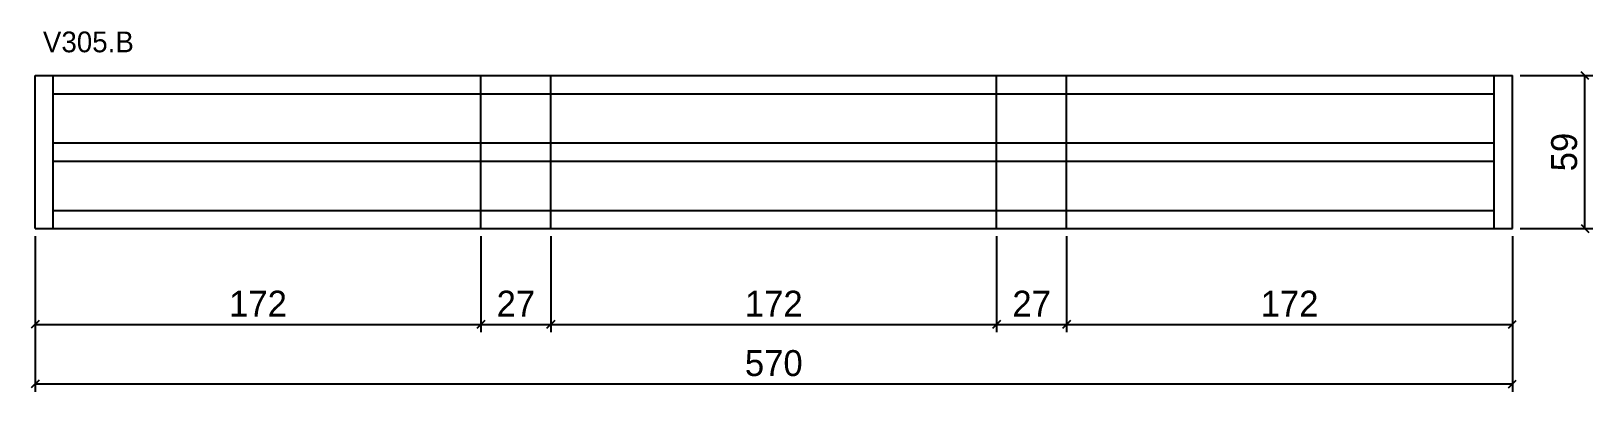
# Model space of a CAD drawing. Extents: x -2 to 601, y -272 to -133.
import ezdxf

# ---------------------------------------------------------------- set-up
doc = ezdxf.new("R2010")
doc.units = 0
for name, color, linetype in [('COTA', 241, 'Continuous'), ('NOMENCLATURA', 7, 'Continuous'), ('Painéis', 200, 'Continuous'), ('SARR_2.2x7', 40, 'Continuous')]:
    doc.layers.add(name, color=color, linetype=linetype)
doc.dimstyles.new('PAINEL', dxfattribs={"dimtxt": 10, "dimasz": 3, "dimexe": 3, "dimexo": 3, "dimgap": 3, "dimtad": 1, "dimblk": 'OBLIQUE', "dimblk1": 'OBLIQUE', "dimcen": 2.5, "dimclrd": 4, "dimclre": 4, "dimclrt": 240, "dimazin": 3, "dimtfac": 1, "dimtmove": 0, "dimatfit": 3})

# ---------------------------------------------------------------- blocks, each defined once
blk = doc.blocks.new('_OBLIQUE')
at = {"color": 0, "linetype": 'BYBLOCK'}
blk.add_line((-0.5, -0.5), (0.5, 0.5), dxfattribs=at)

msp = doc.modelspace()

# ---------------------------------------------------------------- linework, layer by layer
at = {"layer": 'Painéis'}
for p, q in [((0, -150), (172, -150)), ((0, -209), (0, -150)), ((172, -209), (172, -150)), ((172, -150), (199, -150)), ((199, -209), (199, -150)), ((199, -150), (371, -150)), ((371, -209), (371, -150)), ((371, -150), (398, -150)), ((398, -209), (398, -150)), ((398, -150), (570, -150)), ((570, -209), (570, -150)), ((0, -209), (172, -209)), ((172, -209), (199, -209)), ((199, -209), (371, -209)), ((371, -209), (398, -209)), ((398, -209), (570, -209))]:
    msp.add_line(p, q, dxfattribs=at)
at = {"layer": 'SARR_2.2x7'}
for p, q in [((7, -209), (7, -150)), ((563, -209), (563, -150))]:
    msp.add_line(p, q, dxfattribs=at)
for points in [[(7, -157), (172, -157)], [(7, -157), (172, -157)], [(172, -157), (199, -157)], [(172, -157), (199, -157)], [(199, -157), (371, -157)], [(199, -157), (371, -157)], [(371, -157), (398, -157)], [(371, -157), (398, -157)], [(398, -157), (563, -157)], [(398, -157), (563, -157)], [(7, -176), (172, -176)], [(7, -176), (172, -176)], [(172, -176), (199, -176)], [(172, -176), (199, -176)], [(199, -176), (371, -176)], [(199, -176), (371, -176)], [(371, -176), (398, -176)], [(371, -176), (398, -176)], [(398, -176), (563, -176)], [(398, -176), (563, -176)], [(7, -183), (172, -183)], [(7, -183), (172, -183)], [(172, -183), (199, -183)], [(172, -183), (199, -183)], [(199, -183), (371, -183)], [(199, -183), (371, -183)], [(371, -183), (398, -183)], [(371, -183), (398, -183)], [(398, -183), (563, -183)], [(398, -183), (563, -183)], [(7, -202), (172, -202)], [(7, -202), (172, -202)], [(172, -202), (199, -202)], [(172, -202), (199, -202)], [(199, -202), (371, -202)], [(199, -202), (371, -202)], [(371, -202), (398, -202)], [(371, -202), (398, -202)], [(398, -202), (563, -202)], [(398, -202), (563, -202)]]:
    msp.add_lwpolyline(points, dxfattribs=at)

# ---------------------------------------------------------------- texts
at = {"layer": 'NOMENCLATURA'}
msp.add_text('V305.B', height=8, dxfattribs=at).set_placement((3, -141))

# ---------------------------------------------------------------- dimensions: what is measured, and where the dimension line sits
at = {"layer": 'COTA'}
msp.add_linear_dim(base=(598, -209), p1=(570, -209), p2=(570, -150), angle=90, dimstyle='PAINEL', dxfattribs=at).render()
msp.add_linear_dim(base=(598, -209), p1=(570, -209), p2=(570, -150), angle=90, dimstyle='PAINEL', dxfattribs=at).render()
for base, p1, p2 in [((0, -246), (0, -209), (172, -209)), ((0, -269), (0, -209), (570, -209)), ((172, -246), (172, -209), (199, -209)), ((199, -246), (199, -209), (371, -209)), ((371, -246), (371, -209), (398, -209)), ((398, -246), (398, -209), (570, -209))]:
    msp.add_linear_dim(base=base, p1=p1, p2=p2, dimstyle='PAINEL', dxfattribs=at).render()

doc.saveas('drawing.dxf')
